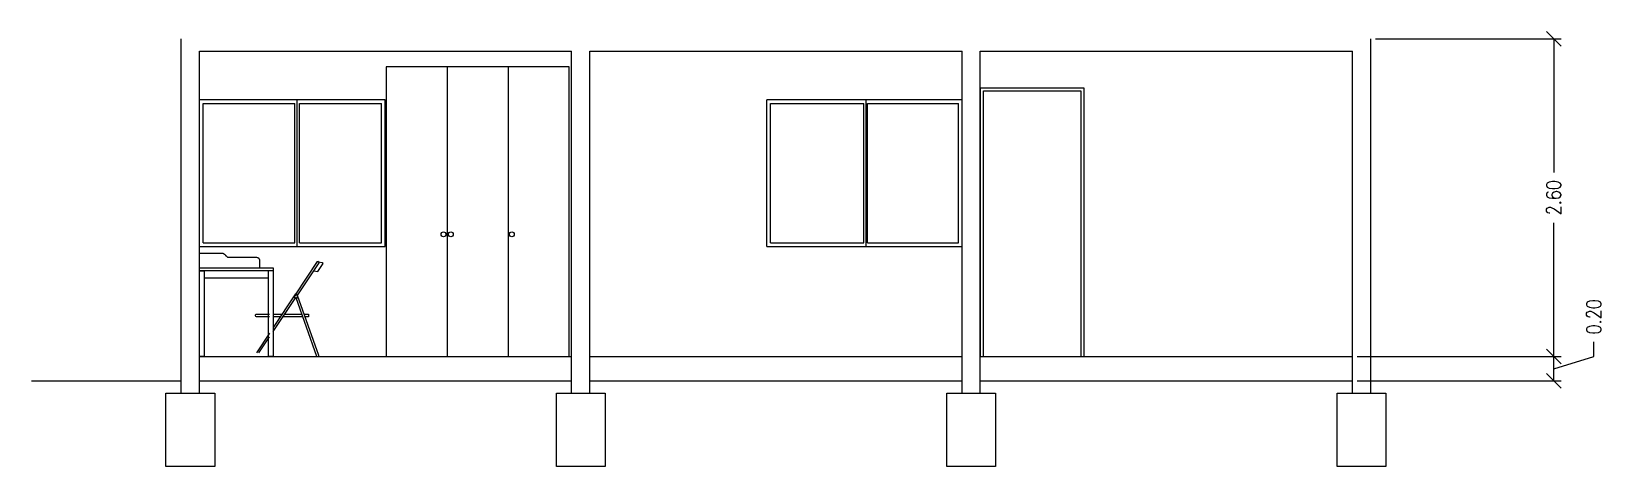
# Model space of a CAD drawing. Header units: millimetres. Extents: x -10.2 to 11.7, y -15.1 to 28.4.
# Drawn here: x -1.23 to 11.66, y 13.3 to 16.86 of the extents above; entities that cross this region are included whole.
import ezdxf

# ---------------------------------------------------------------- set-up
doc = ezdxf.new("R2010")
doc.units = ezdxf.units.MM
for name, color, linetype, lineweight in [('A-ANNO-DIMS', 3, 'Continuous', 15), ('A-DOOR-FURR', 2, 'Continuous', 15), ('A-GLAZ-FURR', 4, 'Continuous', 15), ('A-SECT A-MCUT', 7, 'Continuous', 20)]:
    doc.layers.add(name, color=color, linetype=linetype, lineweight=lineweight)
doc.layers.add('A-FURN', color=1, linetype='Continuous', lineweight=9, transparency=0.24)
doc.styles.add('E-ROMANS', font='romans.shx', dxfattribs={"width": 0.8})
doc.dimstyles.new('E-0100_TICK_12', dxfattribs={"dimscale": 0.001, "dimtxt": 120, "dimasz": 120, "dimexe": 60, "dimexo": 40, "dimgap": 60, "dimtad": 0, "dimzin": 0, "dimdsep": 46, "dimtxsty": 'E-ROMANS', "dimblk": 'OBLIQUE', "dimcen": 60, "dimclrd": 256, "dimclre": 256, "dimclrt": 256, "dimadec": 0, "dimazin": 0, "dimtfac": 1, "dimtmove": 1, "dimatfit": 3, "dimldrblk": 'OPEN90', "dimfxl": 1, "dimtfill": 1, "dimtolj": 1, "dimtzin": 0, "dimlwd": -1, "dimarcsym": 0})

# ---------------------------------------------------------------- blocks, each defined once
blk = doc.blocks.new('_Oblique')
at = {"color": 0, "linetype": 'ByBlock', "lineweight": -2}
blk.add_line((-0.5, -0.5), (0.5, 0.5), dxfattribs=at)
blk = doc.blocks.new('*D9')
at = {"layer": 'A-ANNO-DIMS', "lineweight": -2, "transparency": 16777216}
for p, q in [((9.79, 16.8), (11.31, 16.8)), ((9.79, 14.2), (11.31, 14.2))]:
    blk.add_line(p, q, dxfattribs=at)
at = {"layer": 'A-ANNO-DIMS', "transparency": 16777216}
for p, q in [((11.25, 16.8), (11.25, 15.706)), ((11.25, 14.2), (11.25, 15.294))]:
    blk.add_line(p, q, dxfattribs=at)
at = {"layer": 'Defpoints', "color": 0, "lineweight": 20, "transparency": 16777216}
for p in [(9.75, 16.8), (11.25, 16.8), (9.75, 14.2)]:
    blk.add_point(p, dxfattribs=at)
at = {"layer": 'A-ANNO-DIMS', "transparency": 16777216, "xscale": 0.12, "yscale": 0.12, "zscale": 0.12}
for p, rotation in [((11.25, 16.8), 90), ((11.25, 14.2), 270)]:
    blk.add_blockref('_Oblique', p, dxfattribs=dict(at, rotation=rotation))
at = {"layer": 'A-ANNO-DIMS', "transparency": 16777216, "insert": (11.25, 15.5), "char_height": 0.12, "attachment_point": 5, "rotation": 90, "style": 'E-ROMANS', "bg_fill": 3, "box_fill_scale": 1.1, "bg_fill_color": 256, "bg_fill_true_color": 13158600, "bg_fill_transparency": 0}
blk.add_mtext('\\A1;2.60', dxfattribs=at)
blk = doc.blocks.new('_Open90')
at = {"color": 0, "linetype": 'ByBlock', "lineweight": -2}
for p, q in [((0, 0), (-1, 0)), ((-0.5, 0.5), (0, 0)), ((0, 0), (-0.5, -0.5))]:
    blk.add_line(p, q, dxfattribs=at)
blk = doc.blocks.new('*D10')
at = {"layer": 'A-ANNO-DIMS', "transparency": 16777216}
for p, q in [((11.58, 14.199), (11.58, 14.319)), ((11.25, 14), (11.25, 14.2)), ((11.25, 14.1), (11.58, 14.199))]:
    blk.add_line(p, q, dxfattribs=at)
at = {"layer": 'A-ANNO-DIMS', "lineweight": -2, "transparency": 16777216}
for p, q in [((9.64, 14.2), (11.31, 14.2)), ((9.64, 14), (11.31, 14))]:
    blk.add_line(p, q, dxfattribs=at)
at = {"layer": 'Defpoints', "color": 0, "transparency": 16777216}
for p in [(9.6, 14.2), (11.25, 14.2), (9.6, 14)]:
    blk.add_point(p, dxfattribs=at)
at = {"layer": 'A-ANNO-DIMS', "transparency": 16777216, "xscale": 0.12, "yscale": 0.12, "zscale": 0.12}
for p, rotation in [((11.25, 14.2), 90), ((11.25, 14), 270)]:
    blk.add_blockref('_Oblique', p, dxfattribs=dict(at, rotation=rotation))
at = {"layer": 'A-ANNO-DIMS', "transparency": 16777216, "insert": (11.58, 14.525), "char_height": 0.12, "attachment_point": 5, "rotation": 90, "style": 'E-ROMANS', "bg_fill": 3, "box_fill_scale": 1.1, "bg_fill_color": 256, "bg_fill_true_color": 13158600, "bg_fill_transparency": 0}
blk.add_mtext('\\A1;0.20', dxfattribs=at)
blk = doc.blocks.new('A$C1A4859B3')
for p, q in [((-42.4, 103.1), (-39.4, 103.7)), ((-38.4, 104.1), (-20.2, 76.9)), ((-43.2, 102.5), (-42.4, 103.1)), ((-38.9, 95.9), (-43.2, 102.5)), ((-35.7, 96.6), (-38.9, 95.9))]:
    blk.add_line(p, q)
for points in [[(-22, 76.2), (-40.1, 103.1, -0.413451), (-39.9, 103.4), (-38.8, 104.2)], [(-21.1, 77.6), (-19.4, 75.3, -0.522039), (-19.5, 75), (-21.8, 74.3, -0.612915), (-22.4, 75), (-21.5, 77.5)], [(-20.9, 74.6), (-37.9, 26.6, -0.414131), (-38.5, 26.4), (-39.3, 26.7, -0.414949), (-39.6, 27.3), (-22.1, 76.3)], [(-31.3, 60.7), (-31.3, 59.1, 0.414293), (-31, 58.8), (-28.3, 58.8)], [(0.7, 58.8), (11.3, 58.8, 0.414135), (12.3, 59.8), (12.3, 60.2, 0.414293), (11.3, 61.2), (0.7, 61.2)]]:
    blk.add_lwpolyline(points, format="xyb")
for points in [[(-20.7, 77.6), (-2.3, 50.1)], [(-2.3, 47), (-20.9, 74.6)], [(-27.5, 61.1), (-31, 61.1)], [(-26.5, 58.8), (-10.3, 58.8)], [(-11.9, 61.2), (-25.7, 61.1)], [(-2.3, 61.2), (-9.7, 61.2)], [(-8.2, 58.8), (-2.3, 58.8)], [(0.7, 45.6), (11.5, 29.4)], [(9.5, 29.4), (0.7, 42.6)]]:
    blk.add_lwpolyline(points)
for centre in [(-21.3, 77.4), (-21.9, 74.9), (-19.6, 75.2)]:
    blk.add_circle(centre, 0.102)
for centre, radius, start, end in [((-38.7, 103.9), 0.3, 33.7566, 124.1013), ((-21.3, 77.4), 0.242, 30.1974, 161.1712), ((-30.9, 60.7), 0.445, 104.8256, 180.255)]:
    blk.add_arc(centre, radius, start, end)
blk = doc.blocks.new('A$C14321CC3')
for p, q in [((-35, 107), (-11.6, 107)), ((2, 95.9), (-58.4, 95.9)), ((-54.5, 90.1), (-1.9, 90.1))]:
    blk.add_line(p, q)
for points in [[(-58.4, 98.5), (-58.4, 110.5), (-39.4, 110.5)], [(-39.4, 110.5), (-38.9, 110.2), (-38.5, 110), (-38.2, 109.7), (-37.9, 109.5), (-37.7, 109.2), (-37.4, 109), (-37.2, 108.8), (-37, 108.5), (-36.8, 108.3), (-36.6, 108.1), (-36.4, 108), (-36.2, 107.8), (-36, 107.6), (-35.7, 107.4), (-35.4, 107.2), (-35, 107)], [(-11.6, 107), (-11.1, 106.9), (-10.6, 106.8), (-9.9, 106.3), (-9.4, 105.7), (-9.2, 105), (-9.2, 98.5)], [(-58.4, 95.9), (-58.4, 98.5), (2, 98.5), (2, 25.8), (-1.9, 25.8), (-1.9, 95.9), (-54.6, 95.9)]]:
    blk.add_lwpolyline(points)
blk.add_lwpolyline([(-54.5, 25.8), (-58.4, 25.8), (-58.4, 95.9), (-54.5, 95.9)], close=True)

msp = doc.modelspace()

# ---------------------------------------------------------------- linework, layer by layer
at = {"layer": 'A-ANNO-DIMS'}
msp.add_line((9.75, 14), (10.624, 14), dxfattribs=at)
at = {"layer": 'A-DOOR-FURR'}
for points in [[(6.55, 16.4), (6.55, 14.2)], [(6.55, 16.4), (7.4, 16.4)], [(6.575, 14.2), (6.575, 16.375), (7.375, 16.375)], [(7.375, 16.375), (7.375, 14.2)], [(7.4, 16.4), (7.4, 14.2)]]:
    msp.add_lwpolyline(points, dxfattribs=at)
at = {"layer": 'A-FURN'}
for p, q in [((3.18, 16.57), (1.68, 16.57)), ((1.68, 16.57), (1.68, 14.2)), ((2.18, 16.57), (2.18, 14.2)), ((2.68, 16.57), (2.68, 14.2)), ((3.18, 14.2), (3.18, 16.57)), ((1.68, 14.2), (3.18, 14.2))]:
    msp.add_line(p, q, dxfattribs=at)
for centre in [(2.15, 15.2), (2.21, 15.2), (2.71, 15.2)]:
    msp.add_circle(centre, 0.02, dxfattribs=at)
at = {"layer": 'A-GLAZ-FURR'}
for p, q in [((1.673, 16.3), (0.15, 16.3)), ((0.18, 15.13), (0.18, 16.27)), ((0.18, 16.27), (0.93, 16.27)), ((0.93, 15.13), (0.93, 16.27)), ((0.95, 15.1), (0.95, 16.3)), ((0.97, 16.27), (1.643, 16.27)), ((0.97, 15.13), (0.97, 16.27)), ((1.643, 15.13), (1.643, 16.27)), ((1.673, 15.1), (1.673, 16.3)), ((6.4, 16.3), (4.8, 16.3)), ((4.8, 15.1), (4.8, 16.3)), ((4.83, 15.13), (4.83, 16.27)), ((4.83, 16.27), (5.595, 16.27)), ((5.595, 15.13), (5.595, 16.27)), ((5.615, 15.1), (5.615, 16.3)), ((5.625, 15.13), (5.625, 16.27)), ((5.625, 16.27), (6.37, 16.27)), ((6.37, 15.13), (6.37, 16.27)), ((6.4, 15.1), (6.4, 16.3)), ((0.15, 15.1), (1.673, 15.1)), ((0.18, 15.13), (0.93, 15.13)), ((0.97, 15.13), (1.643, 15.13)), ((4.8, 15.1), (6.4, 15.1)), ((4.83, 15.13), (5.595, 15.13)), ((5.625, 15.13), (6.37, 15.13))]:
    msp.add_line(p, q, dxfattribs=at)
at = {"layer": 'A-SECT A-MCUT'}
for p, q in [((0, 13.9), (0, 16.8)), ((9.75, 13.9), (9.75, 16.8)), ((0.15, 16.7), (3.2, 16.7)), ((0.15, 13.9), (0.15, 16.7)), ((3.2, 13.9), (3.2, 16.7)), ((3.35, 16.7), (6.4, 16.7)), ((3.35, 13.9), (3.35, 16.7)), ((6.4, 13.9), (6.4, 16.7)), ((6.55, 16.7), (9.6, 16.7)), ((6.55, 13.9), (6.55, 16.7)), ((9.6, 13.9), (9.6, 16.7)), ((0.15, 14.2), (3.2, 14.2)), ((3.35, 14.2), (6.4, 14.2)), ((6.55, 14.2), (9.6, 14.2)), ((-1.228, 14), (0, 14)), ((0.15, 14), (3.2, 14)), ((3.35, 14), (6.4, 14)), ((6.55, 14), (9.6, 14))]:
    msp.add_line(p, q, dxfattribs=at)
for points in [[(0.275, 13.3), (-0.125, 13.3), (-0.125, 13.9), (0.275, 13.9)], [(3.475, 13.3), (3.075, 13.3), (3.075, 13.9), (3.475, 13.9)], [(6.675, 13.3), (6.275, 13.3), (6.275, 13.9), (6.675, 13.9)], [(9.875, 13.3), (9.475, 13.3), (9.475, 13.9), (9.875, 13.9)]]:
    msp.add_lwpolyline(points, close=True, dxfattribs=at)

# ---------------------------------------------------------------- block references
at = {"layer": 'A-FURN', "yscale": 0.01, "zscale": 0.01}
for name, p, xscale in [('A$C14321CC3', (0.734, 13.942), 0.01), ('A$C1A4859B3', (0.731, 13.936), -0.01)]:
    msp.add_blockref(name, p, dxfattribs=dict(at, xscale=xscale))

# ---------------------------------------------------------------- next in the draw order: dimensions: what is measured, and where the dimension line sits
at = {"layer": 'A-ANNO-DIMS'}
dim = msp.add_linear_dim(base=(11.25, 16.8), p1=(9.75, 14.2), p2=(9.75, 16.8), angle=270, dimstyle='E-0100_TICK_12', dxfattribs=at)
dim.commit()
dim.dimension.update_dxf_attribs({"geometry": '*D9', "text_midpoint": (11.25, 15.5)})

# ---------------------------------------------------------------- next in the draw order: dimensions: what is measured, and where the dimension line sits
dim = msp.add_linear_dim(base=(11.25, 14.2), p1=(9.6, 14), p2=(9.6, 14.2), angle=270, dimstyle='E-0100_TICK_12', dxfattribs=at)
dim.commit()
dim.dimension.update_dxf_attribs({"geometry": '*D10', "text_midpoint": (11.58, 14.379)})

doc.saveas('drawing.dxf')
